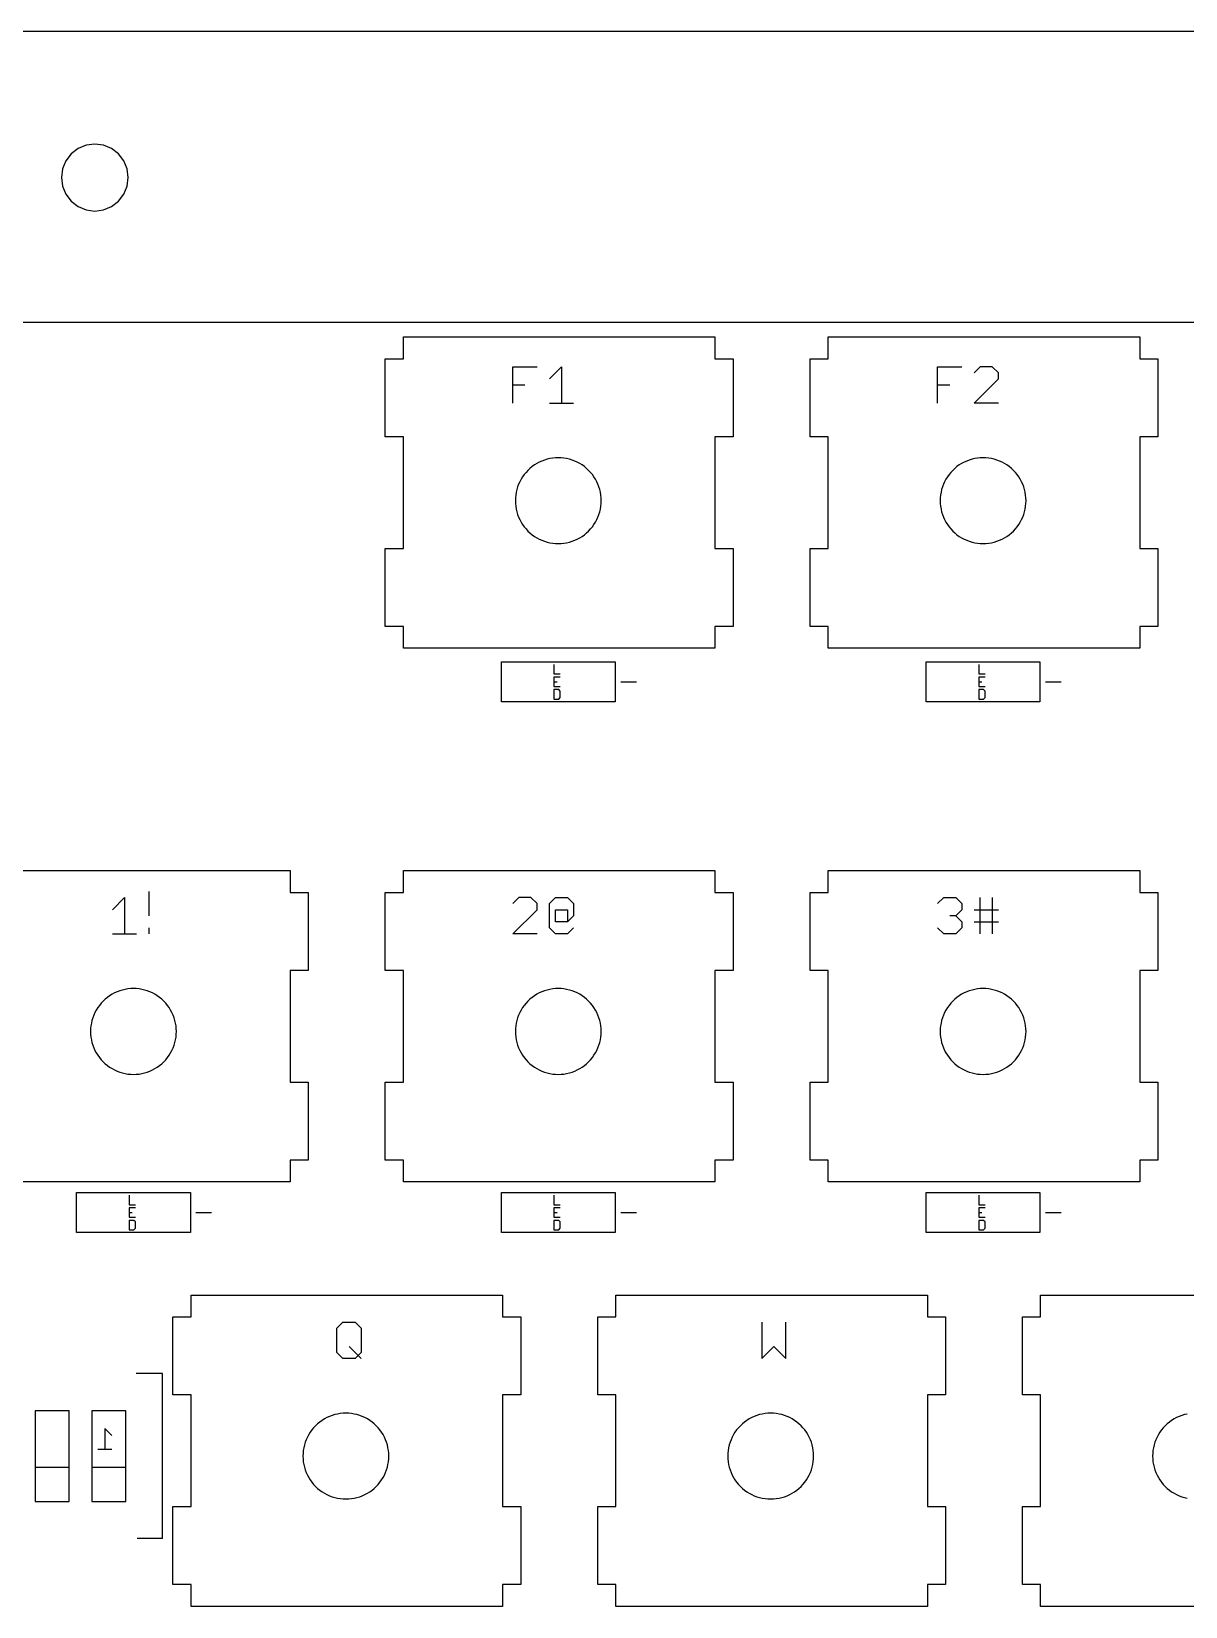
# Model space of a CAD drawing. Extents: x -174 to 183, y -92 to 46.
# Drawn here: x -145.5 to -93.8, y -24.7 to 46 of the extents above; entities that cross this region are included whole.
import ezdxf

# ---------------------------------------------------------------- set-up
doc = ezdxf.new("R2010")
doc.units = 0
doc.layers.get('0').update_dxf_attribs({"linetype": 'CONTINUOUS'})

msp = doc.modelspace()

# ---------------------------------------------------------------- linework, layer by layer
for p, q in [((175.943, 45.98), (-166.957, 45.98)), ((-143.758, 40.486), (-143.997, 40.176)), ((-143.448, 40.725), (-143.758, 40.486)), ((-143.086, 40.874), (-143.448, 40.725)), ((-142.698, 40.926), (-143.086, 40.874)), ((-142.31, 40.874), (-142.698, 40.926)), ((-141.948, 40.725), (-142.31, 40.874)), ((-141.637, 40.486), (-141.948, 40.725)), ((-141.399, 40.176), (-141.637, 40.486)), ((-144.147, 39.814), (-144.198, 39.426)), ((-143.997, 40.176), (-144.147, 39.814)), ((-141.249, 39.814), (-141.399, 40.176)), ((-141.198, 39.426), (-141.249, 39.814)), ((-144.198, 39.426), (-144.147, 39.037)), ((-144.147, 39.037), (-143.997, 38.676)), ((-141.399, 38.676), (-141.249, 39.037)), ((-141.249, 39.037), (-141.198, 39.426)), ((-143.997, 38.676), (-143.758, 38.365)), ((-143.758, 38.365), (-143.448, 38.127)), ((-141.948, 38.127), (-141.637, 38.365)), ((-141.637, 38.365), (-141.399, 38.676)), ((-143.448, 38.127), (-143.086, 37.977)), ((-143.086, 37.977), (-142.698, 37.926)), ((-142.698, 37.926), (-142.31, 37.977)), ((-142.31, 37.977), (-141.948, 38.127)), ((113.343, 32.931), (-166.013, 32.931)), ((-128.857, 32.281), (-114.887, 32.281)), ((-128.857, 31.3), (-128.857, 32.281)), ((-114.887, 32.281), (-114.887, 31.3)), ((-109.807, 32.281), (-95.837, 32.281)), ((-109.807, 31.3), (-109.807, 32.281)), ((-95.837, 32.281), (-95.837, 31.3)), ((-129.67, 31.3), (-128.857, 31.3)), ((-129.67, 27.8), (-129.67, 31.3)), ((-114.887, 31.3), (-114.074, 31.3)), ((-114.074, 31.3), (-114.074, 27.8)), ((-110.62, 31.3), (-109.807, 31.3)), ((-110.62, 27.8), (-110.62, 31.3)), ((-95.837, 31.3), (-95.024, 31.3)), ((-95.024, 31.3), (-95.024, 27.8)), ((-123.951, 30.937), (-122.867, 30.937)), ((-123.951, 30.123), (-123.951, 30.937)), ((-122.314, 30.395), (-121.772, 30.937)), ((-121.772, 30.937), (-121.772, 29.31)), ((-104.901, 30.937), (-103.817, 30.937)), ((-104.901, 30.123), (-104.901, 30.937)), ((-102.993, 30.937), (-103.264, 30.666)), ((-103.264, 29.31), (-102.179, 30.395)), ((-102.451, 30.937), (-102.993, 30.937)), ((-102.179, 30.666), (-102.451, 30.937)), ((-102.179, 30.395), (-102.179, 30.666)), ((-123.951, 29.31), (-123.951, 30.123)), ((-123.951, 30.123), (-123.409, 30.123)), ((-104.901, 29.31), (-104.901, 30.123)), ((-104.901, 30.123), (-104.359, 30.123)), ((-122.314, 29.31), (-121.772, 29.31)), ((-121.772, 29.31), (-121.229, 29.31)), ((-102.179, 29.31), (-103.264, 29.31)), ((-128.857, 27.8), (-129.67, 27.8)), ((-128.857, 22.791), (-128.857, 27.8)), ((-114.074, 27.8), (-114.887, 27.8)), ((-114.887, 27.8), (-114.887, 22.791)), ((-109.807, 27.8), (-110.62, 27.8)), ((-109.807, 22.791), (-109.807, 27.8)), ((-95.024, 27.8), (-95.837, 27.8)), ((-95.837, 27.8), (-95.837, 22.791)), ((-122.039, 26.852), (-122.164, 26.84)), ((-121.913, 26.856), (-122.039, 26.852)), ((-121.787, 26.852), (-121.913, 26.856)), ((-121.662, 26.84), (-121.787, 26.852)), ((-102.989, 26.852), (-103.114, 26.84)), ((-102.863, 26.856), (-102.989, 26.852)), ((-102.737, 26.852), (-102.863, 26.856)), ((-102.612, 26.84), (-102.737, 26.852)), ((-123.36, 26.2), (-123.44, 26.103)), ((-123.274, 26.292), (-123.36, 26.2)), ((-123.182, 26.378), (-123.274, 26.292)), ((-123.085, 26.458), (-123.182, 26.378)), ((-122.983, 26.532), (-123.085, 26.458)), ((-122.876, 26.598), (-122.983, 26.532)), ((-122.765, 26.658), (-122.876, 26.598)), ((-122.65, 26.71), (-122.765, 26.658)), ((-122.532, 26.754), (-122.65, 26.71)), ((-122.411, 26.791), (-122.532, 26.754)), ((-122.289, 26.819), (-122.411, 26.791)), ((-122.164, 26.84), (-122.289, 26.819)), ((-121.538, 26.819), (-121.662, 26.84)), ((-121.415, 26.791), (-121.538, 26.819)), ((-121.294, 26.754), (-121.415, 26.791)), ((-121.176, 26.71), (-121.294, 26.754)), ((-121.062, 26.658), (-121.176, 26.71)), ((-120.951, 26.598), (-121.062, 26.658)), ((-120.844, 26.532), (-120.951, 26.598)), ((-120.741, 26.458), (-120.844, 26.532)), ((-120.644, 26.378), (-120.741, 26.458)), ((-120.552, 26.292), (-120.644, 26.378)), ((-120.466, 26.2), (-120.552, 26.292)), ((-120.386, 26.103), (-120.466, 26.2)), ((-104.31, 26.2), (-104.39, 26.103)), ((-104.224, 26.292), (-104.31, 26.2)), ((-104.132, 26.378), (-104.224, 26.292)), ((-104.035, 26.458), (-104.132, 26.378)), ((-103.933, 26.532), (-104.035, 26.458)), ((-103.826, 26.598), (-103.933, 26.532)), ((-103.715, 26.658), (-103.826, 26.598)), ((-103.6, 26.71), (-103.715, 26.658)), ((-103.482, 26.754), (-103.6, 26.71)), ((-103.361, 26.791), (-103.482, 26.754)), ((-103.239, 26.819), (-103.361, 26.791)), ((-103.114, 26.84), (-103.239, 26.819)), ((-102.488, 26.819), (-102.612, 26.84)), ((-102.365, 26.791), (-102.488, 26.819)), ((-102.244, 26.754), (-102.365, 26.791)), ((-102.126, 26.71), (-102.244, 26.754)), ((-102.012, 26.658), (-102.126, 26.71)), ((-101.901, 26.598), (-102.012, 26.658)), ((-101.794, 26.532), (-101.901, 26.598)), ((-101.691, 26.458), (-101.794, 26.532)), ((-101.594, 26.378), (-101.691, 26.458)), ((-101.502, 26.292), (-101.594, 26.378)), ((-101.416, 26.2), (-101.502, 26.292)), ((-101.336, 26.103), (-101.416, 26.2)), ((-123.736, 25.55), (-123.773, 25.429)), ((-123.692, 25.668), (-123.736, 25.55)), ((-123.64, 25.783), (-123.692, 25.668)), ((-123.58, 25.894), (-123.64, 25.783)), ((-123.514, 26.001), (-123.58, 25.894)), ((-123.44, 26.103), (-123.514, 26.001)), ((-120.313, 26.001), (-120.386, 26.103)), ((-120.246, 25.894), (-120.313, 26.001)), ((-120.187, 25.783), (-120.246, 25.894)), ((-120.135, 25.668), (-120.187, 25.783)), ((-120.09, 25.55), (-120.135, 25.668)), ((-120.054, 25.429), (-120.09, 25.55)), ((-104.686, 25.55), (-104.723, 25.429)), ((-104.642, 25.668), (-104.686, 25.55)), ((-104.59, 25.783), (-104.642, 25.668)), ((-104.53, 25.894), (-104.59, 25.783)), ((-104.464, 26.001), (-104.53, 25.894)), ((-104.39, 26.103), (-104.464, 26.001)), ((-101.263, 26.001), (-101.336, 26.103)), ((-101.196, 25.894), (-101.263, 26.001)), ((-101.137, 25.783), (-101.196, 25.894)), ((-101.085, 25.668), (-101.137, 25.783)), ((-101.04, 25.55), (-101.085, 25.668)), ((-101.004, 25.429), (-101.04, 25.55)), ((-123.834, 25.057), (-123.838, 24.931)), ((-123.838, 24.931), (-123.834, 24.805)), ((-123.822, 25.182), (-123.834, 25.057)), ((-123.834, 24.805), (-123.822, 24.68)), ((-123.801, 25.307), (-123.822, 25.182)), ((-123.773, 25.429), (-123.801, 25.307)), ((-120.025, 25.307), (-120.054, 25.429)), ((-120.005, 25.182), (-120.025, 25.307)), ((-119.992, 25.057), (-120.005, 25.182)), ((-120.005, 24.68), (-119.992, 24.805)), ((-119.988, 24.931), (-119.992, 25.057)), ((-119.992, 24.805), (-119.988, 24.931)), ((-104.784, 25.057), (-104.788, 24.931)), ((-104.788, 24.931), (-104.784, 24.805)), ((-104.772, 25.182), (-104.784, 25.057)), ((-104.784, 24.805), (-104.772, 24.68)), ((-104.751, 25.307), (-104.772, 25.182)), ((-104.723, 25.429), (-104.751, 25.307)), ((-100.975, 25.307), (-101.004, 25.429)), ((-100.955, 25.182), (-100.975, 25.307)), ((-100.942, 25.057), (-100.955, 25.182)), ((-100.955, 24.68), (-100.942, 24.805)), ((-100.938, 24.931), (-100.942, 25.057)), ((-100.942, 24.805), (-100.938, 24.931)), ((-123.822, 24.68), (-123.801, 24.556)), ((-123.801, 24.556), (-123.773, 24.433)), ((-123.773, 24.433), (-123.736, 24.312)), ((-123.736, 24.312), (-123.692, 24.194)), ((-123.692, 24.194), (-123.64, 24.08)), ((-123.64, 24.08), (-123.58, 23.969)), ((-120.246, 23.969), (-120.187, 24.08)), ((-120.187, 24.08), (-120.135, 24.194)), ((-120.135, 24.194), (-120.09, 24.312)), ((-120.09, 24.312), (-120.054, 24.433)), ((-120.054, 24.433), (-120.025, 24.556)), ((-120.025, 24.556), (-120.005, 24.68)), ((-104.772, 24.68), (-104.751, 24.556)), ((-104.751, 24.556), (-104.723, 24.433)), ((-104.723, 24.433), (-104.686, 24.312)), ((-104.686, 24.312), (-104.642, 24.194)), ((-104.642, 24.194), (-104.59, 24.08)), ((-104.59, 24.08), (-104.53, 23.969)), ((-101.196, 23.969), (-101.137, 24.08)), ((-101.137, 24.08), (-101.085, 24.194)), ((-101.085, 24.194), (-101.04, 24.312)), ((-101.04, 24.312), (-101.004, 24.433)), ((-101.004, 24.433), (-100.975, 24.556)), ((-100.975, 24.556), (-100.955, 24.68)), ((-123.58, 23.969), (-123.514, 23.862)), ((-123.514, 23.862), (-123.44, 23.759)), ((-123.44, 23.759), (-123.36, 23.662)), ((-123.36, 23.662), (-123.274, 23.57)), ((-123.274, 23.57), (-123.182, 23.484)), ((-123.182, 23.484), (-123.085, 23.404)), ((-123.085, 23.404), (-122.983, 23.331)), ((-122.983, 23.331), (-122.876, 23.264)), ((-120.951, 23.264), (-120.844, 23.331)), ((-120.844, 23.331), (-120.741, 23.404)), ((-120.741, 23.404), (-120.644, 23.484)), ((-120.644, 23.484), (-120.552, 23.57)), ((-120.552, 23.57), (-120.466, 23.662)), ((-120.466, 23.662), (-120.386, 23.759)), ((-120.386, 23.759), (-120.313, 23.862)), ((-120.313, 23.862), (-120.246, 23.969)), ((-104.53, 23.969), (-104.464, 23.862)), ((-104.464, 23.862), (-104.39, 23.759)), ((-104.39, 23.759), (-104.31, 23.662)), ((-104.31, 23.662), (-104.224, 23.57)), ((-104.224, 23.57), (-104.132, 23.484)), ((-104.132, 23.484), (-104.035, 23.404)), ((-104.035, 23.404), (-103.933, 23.331)), ((-103.933, 23.331), (-103.826, 23.264)), ((-101.901, 23.264), (-101.794, 23.331)), ((-101.794, 23.331), (-101.691, 23.404)), ((-101.691, 23.404), (-101.594, 23.484)), ((-101.594, 23.484), (-101.502, 23.57)), ((-101.502, 23.57), (-101.416, 23.662)), ((-101.416, 23.662), (-101.336, 23.759)), ((-101.336, 23.759), (-101.263, 23.862)), ((-101.263, 23.862), (-101.196, 23.969)), ((-129.67, 19.291), (-129.67, 22.791)), ((-129.67, 22.791), (-128.857, 22.791)), ((-122.876, 23.264), (-122.765, 23.205)), ((-122.765, 23.205), (-122.65, 23.153)), ((-122.65, 23.153), (-122.532, 23.108)), ((-122.532, 23.108), (-122.411, 23.072)), ((-122.411, 23.072), (-122.289, 23.043)), ((-122.289, 23.043), (-122.164, 23.023)), ((-122.164, 23.023), (-122.039, 23.01)), ((-122.039, 23.01), (-121.913, 23.006)), ((-121.913, 23.006), (-121.787, 23.01)), ((-121.787, 23.01), (-121.662, 23.023)), ((-121.662, 23.023), (-121.538, 23.043)), ((-121.538, 23.043), (-121.415, 23.072)), ((-121.415, 23.072), (-121.294, 23.108)), ((-121.294, 23.108), (-121.176, 23.153)), ((-121.176, 23.153), (-121.062, 23.205)), ((-121.062, 23.205), (-120.951, 23.264)), ((-114.887, 22.791), (-114.074, 22.791)), ((-114.074, 22.791), (-114.074, 19.291)), ((-110.62, 22.791), (-109.807, 22.791)), ((-110.62, 19.291), (-110.62, 22.791)), ((-103.826, 23.264), (-103.715, 23.205)), ((-103.715, 23.205), (-103.6, 23.153)), ((-103.6, 23.153), (-103.482, 23.108)), ((-103.482, 23.108), (-103.361, 23.072)), ((-103.361, 23.072), (-103.239, 23.043)), ((-103.239, 23.043), (-103.114, 23.023)), ((-103.114, 23.023), (-102.989, 23.01)), ((-102.989, 23.01), (-102.863, 23.006)), ((-102.863, 23.006), (-102.737, 23.01)), ((-102.737, 23.01), (-102.612, 23.023)), ((-102.612, 23.023), (-102.488, 23.043)), ((-102.488, 23.043), (-102.365, 23.072)), ((-102.365, 23.072), (-102.244, 23.108)), ((-102.244, 23.108), (-102.126, 23.153)), ((-102.126, 23.153), (-102.012, 23.205)), ((-102.012, 23.205), (-101.901, 23.264)), ((-95.837, 22.791), (-95.024, 22.791)), ((-95.024, 22.791), (-95.024, 19.291)), ((-128.857, 19.291), (-129.67, 19.291)), ((-128.857, 18.311), (-128.857, 19.291)), ((-114.074, 19.291), (-114.887, 19.291)), ((-114.887, 19.291), (-114.887, 18.311)), ((-109.807, 19.291), (-110.62, 19.291)), ((-109.807, 18.311), (-109.807, 19.291)), ((-95.024, 19.291), (-95.837, 19.291)), ((-95.837, 19.291), (-95.837, 18.311)), ((-114.887, 18.311), (-128.857, 18.311)), ((-124.463, 15.906), (-124.463, 17.706)), ((-124.463, 17.706), (-119.363, 17.706)), ((-119.363, 17.706), (-119.363, 15.906)), ((-95.837, 18.311), (-109.807, 18.311)), ((-105.413, 15.906), (-105.413, 17.706)), ((-105.413, 17.706), (-100.313, 17.706)), ((-100.313, 17.706), (-100.313, 15.906)), ((-122.108, 17.581), (-122.108, 17.156)), ((-122.108, 17.156), (-121.824, 17.156)), ((-121.824, 17.019), (-122.108, 17.019)), ((-122.108, 17.019), (-122.108, 16.806)), ((-103.058, 17.581), (-103.058, 17.156)), ((-103.058, 17.156), (-102.774, 17.156)), ((-102.774, 17.019), (-103.058, 17.019)), ((-103.058, 17.019), (-103.058, 16.806)), ((-122.108, 16.806), (-121.966, 16.806)), ((-122.108, 16.806), (-122.108, 16.594)), ((-122.108, 16.594), (-121.824, 16.594)), ((-122.108, 16.456), (-122.108, 16.031)), ((-121.895, 16.456), (-122.108, 16.456)), ((-121.824, 16.385), (-121.895, 16.456)), ((-121.824, 16.102), (-121.824, 16.385)), ((-119.113, 16.806), (-118.413, 16.806)), ((-103.058, 16.806), (-102.916, 16.806)), ((-103.058, 16.806), (-103.058, 16.594)), ((-103.058, 16.594), (-102.774, 16.594)), ((-103.058, 16.456), (-103.058, 16.031)), ((-102.845, 16.456), (-103.058, 16.456)), ((-102.774, 16.385), (-102.845, 16.456)), ((-102.774, 16.102), (-102.774, 16.385)), ((-100.063, 16.806), (-99.363, 16.806)), ((-119.363, 15.906), (-124.463, 15.906)), ((-122.108, 16.031), (-121.895, 16.031)), ((-121.895, 16.031), (-121.824, 16.102)), ((-100.313, 15.906), (-105.413, 15.906)), ((-103.058, 16.031), (-102.845, 16.031)), ((-102.845, 16.031), (-102.774, 16.102)), ((-147.907, 8.341), (-133.937, 8.341)), ((-133.937, 8.341), (-133.937, 7.36)), ((-128.857, 7.36), (-128.857, 8.341)), ((-128.857, 8.341), (-114.887, 8.341)), ((-114.887, 8.341), (-114.887, 7.36)), ((-109.807, 8.341), (-95.837, 8.341)), ((-109.807, 7.36), (-109.807, 8.341)), ((-95.837, 8.341), (-95.837, 7.36)), ((-141.91, 6.582), (-141.368, 7.124)), ((-141.368, 7.124), (-141.368, 5.497)), ((-140.273, 7.396), (-140.273, 6.311)), ((-133.937, 7.36), (-133.124, 7.36)), ((-133.124, 7.36), (-133.124, 3.86)), ((-129.67, 7.36), (-128.857, 7.36)), ((-129.67, 3.86), (-129.67, 7.36)), ((-123.68, 7.124), (-123.951, 6.853)), ((-123.138, 7.124), (-123.68, 7.124)), ((-122.867, 6.853), (-123.138, 7.124)), ((-122.314, 6.853), (-122.043, 7.124)), ((-122.043, 7.124), (-121.501, 7.124)), ((-121.501, 7.124), (-121.229, 6.853)), ((-114.887, 7.36), (-114.074, 7.36)), ((-114.074, 7.36), (-114.074, 3.86)), ((-110.62, 7.36), (-109.807, 7.36)), ((-110.62, 3.86), (-110.62, 7.36)), ((-104.901, 6.853), (-104.63, 7.124)), ((-104.63, 7.124), (-104.088, 7.124)), ((-104.088, 7.124), (-103.817, 6.853)), ((-102.993, 5.497), (-102.993, 7.124)), ((-102.451, 7.124), (-102.451, 6.582)), ((-95.837, 7.36), (-95.024, 7.36)), ((-95.024, 7.36), (-95.024, 3.86)), ((-123.951, 5.497), (-122.867, 6.582)), ((-122.867, 6.582), (-122.867, 6.853)), ((-122.314, 5.769), (-122.314, 6.853)), ((-122.043, 6.04), (-122.043, 6.582)), ((-122.043, 6.582), (-121.501, 6.582)), ((-121.501, 6.582), (-121.501, 6.04)), ((-121.229, 6.853), (-121.229, 6.311)), ((-103.817, 6.582), (-104.088, 6.311)), ((-103.817, 6.853), (-103.817, 6.582)), ((-103.264, 6.582), (-102.451, 6.582)), ((-102.451, 6.582), (-102.179, 6.582)), ((-102.451, 6.582), (-102.451, 5.497)), ((-140.273, 5.769), (-140.273, 5.497)), ((-122.043, 5.497), (-122.314, 5.769)), ((-121.501, 6.04), (-122.043, 6.04)), ((-121.229, 6.311), (-121.501, 6.04)), ((-121.229, 5.769), (-121.501, 5.497)), ((-104.63, 5.497), (-104.901, 5.769)), ((-104.088, 6.311), (-104.359, 6.311)), ((-104.088, 6.311), (-103.817, 6.04)), ((-103.817, 5.769), (-104.088, 5.497)), ((-103.817, 6.04), (-103.817, 5.769)), ((-103.264, 6.04), (-102.179, 6.04)), ((-141.91, 5.497), (-141.368, 5.497)), ((-141.368, 5.497), (-140.825, 5.497)), ((-122.867, 5.497), (-123.951, 5.497)), ((-121.501, 5.497), (-122.043, 5.497)), ((-104.088, 5.497), (-104.63, 5.497)), ((-133.124, 3.86), (-133.937, 3.86)), ((-133.937, 3.86), (-133.937, -1.149)), ((-128.857, 3.86), (-129.67, 3.86)), ((-128.857, -1.149), (-128.857, 3.86)), ((-114.887, 3.86), (-114.887, -1.149)), ((-114.074, 3.86), (-114.887, 3.86)), ((-109.807, 3.86), (-110.62, 3.86)), ((-109.807, -1.149), (-109.807, 3.86)), ((-95.024, 3.86), (-95.837, 3.86)), ((-95.837, 3.86), (-95.837, -1.149)), ((-141.815, 2.845), (-141.926, 2.786)), ((-141.7, 2.897), (-141.815, 2.845)), ((-141.582, 2.941), (-141.7, 2.897)), ((-141.461, 2.978), (-141.582, 2.941)), ((-141.339, 3.007), (-141.461, 2.978)), ((-141.214, 3.027), (-141.339, 3.007)), ((-141.089, 3.039), (-141.214, 3.027)), ((-140.963, 3.044), (-141.089, 3.039)), ((-140.837, 3.039), (-140.963, 3.044)), ((-140.712, 3.027), (-140.837, 3.039)), ((-140.588, 3.007), (-140.712, 3.027)), ((-140.465, 2.978), (-140.588, 3.007)), ((-140.344, 2.941), (-140.465, 2.978)), ((-140.226, 2.897), (-140.344, 2.941)), ((-140.112, 2.845), (-140.226, 2.897)), ((-140.001, 2.786), (-140.112, 2.845)), ((-122.765, 2.845), (-122.876, 2.786)), ((-122.65, 2.897), (-122.765, 2.845)), ((-122.532, 2.941), (-122.65, 2.897)), ((-122.411, 2.978), (-122.532, 2.941)), ((-122.289, 3.007), (-122.411, 2.978)), ((-122.164, 3.027), (-122.289, 3.007)), ((-122.039, 3.039), (-122.164, 3.027)), ((-121.913, 3.044), (-122.039, 3.039)), ((-121.787, 3.039), (-121.913, 3.044)), ((-121.662, 3.027), (-121.787, 3.039)), ((-121.538, 3.007), (-121.662, 3.027)), ((-121.415, 2.978), (-121.538, 3.007)), ((-121.294, 2.941), (-121.415, 2.978)), ((-121.176, 2.897), (-121.294, 2.941)), ((-121.062, 2.845), (-121.176, 2.897)), ((-120.951, 2.786), (-121.062, 2.845)), ((-103.715, 2.845), (-103.826, 2.786)), ((-103.6, 2.897), (-103.715, 2.845)), ((-103.482, 2.941), (-103.6, 2.897)), ((-103.361, 2.978), (-103.482, 2.941)), ((-103.239, 3.007), (-103.361, 2.978)), ((-103.114, 3.027), (-103.239, 3.007)), ((-102.989, 3.039), (-103.114, 3.027)), ((-102.863, 3.044), (-102.989, 3.039)), ((-102.737, 3.039), (-102.863, 3.044)), ((-102.612, 3.027), (-102.737, 3.039)), ((-102.488, 3.007), (-102.612, 3.027)), ((-102.365, 2.978), (-102.488, 3.007)), ((-102.244, 2.941), (-102.365, 2.978)), ((-102.126, 2.897), (-102.244, 2.941)), ((-102.012, 2.845), (-102.126, 2.897)), ((-101.901, 2.786), (-102.012, 2.845)), ((-142.564, 2.188), (-142.63, 2.081)), ((-142.49, 2.29), (-142.564, 2.188)), ((-142.41, 2.388), (-142.49, 2.29)), ((-142.324, 2.48), (-142.41, 2.388)), ((-142.232, 2.566), (-142.324, 2.48)), ((-142.135, 2.646), (-142.232, 2.566)), ((-142.033, 2.719), (-142.135, 2.646)), ((-141.926, 2.786), (-142.033, 2.719)), ((-139.894, 2.719), (-140.001, 2.786)), ((-139.791, 2.646), (-139.894, 2.719)), ((-139.694, 2.566), (-139.791, 2.646)), ((-139.602, 2.48), (-139.694, 2.566)), ((-139.516, 2.388), (-139.602, 2.48)), ((-139.436, 2.29), (-139.516, 2.388)), ((-139.363, 2.188), (-139.436, 2.29)), ((-139.296, 2.081), (-139.363, 2.188)), ((-123.514, 2.188), (-123.58, 2.081)), ((-123.44, 2.29), (-123.514, 2.188)), ((-123.36, 2.388), (-123.44, 2.29)), ((-123.274, 2.48), (-123.36, 2.388)), ((-123.182, 2.566), (-123.274, 2.48)), ((-123.085, 2.646), (-123.182, 2.566)), ((-122.983, 2.719), (-123.085, 2.646)), ((-122.876, 2.786), (-122.983, 2.719)), ((-120.844, 2.719), (-120.951, 2.786)), ((-120.741, 2.646), (-120.844, 2.719)), ((-120.644, 2.566), (-120.741, 2.646)), ((-120.552, 2.48), (-120.644, 2.566)), ((-120.466, 2.388), (-120.552, 2.48)), ((-120.386, 2.29), (-120.466, 2.388)), ((-120.313, 2.188), (-120.386, 2.29)), ((-120.246, 2.081), (-120.313, 2.188)), ((-104.464, 2.188), (-104.53, 2.081)), ((-104.39, 2.29), (-104.464, 2.188)), ((-104.31, 2.388), (-104.39, 2.29)), ((-104.224, 2.48), (-104.31, 2.388)), ((-104.132, 2.566), (-104.224, 2.48)), ((-104.035, 2.646), (-104.132, 2.566)), ((-103.933, 2.719), (-104.035, 2.646)), ((-103.826, 2.786), (-103.933, 2.719)), ((-101.794, 2.719), (-101.901, 2.786)), ((-101.691, 2.646), (-101.794, 2.719)), ((-101.594, 2.566), (-101.691, 2.646)), ((-101.502, 2.48), (-101.594, 2.566)), ((-101.416, 2.388), (-101.502, 2.48)), ((-101.336, 2.29), (-101.416, 2.388)), ((-101.263, 2.188), (-101.336, 2.29)), ((-101.196, 2.081), (-101.263, 2.188)), ((-142.851, 1.494), (-142.872, 1.37)), ((-142.823, 1.617), (-142.851, 1.494)), ((-142.786, 1.737), (-142.823, 1.617)), ((-142.742, 1.855), (-142.786, 1.737)), ((-142.69, 1.97), (-142.742, 1.855)), ((-142.63, 2.081), (-142.69, 1.97)), ((-139.237, 1.97), (-139.296, 2.081)), ((-139.185, 1.855), (-139.237, 1.97)), ((-139.14, 1.737), (-139.185, 1.855)), ((-139.104, 1.617), (-139.14, 1.737)), ((-139.075, 1.494), (-139.104, 1.617)), ((-139.055, 1.37), (-139.075, 1.494)), ((-123.801, 1.494), (-123.822, 1.37)), ((-123.773, 1.617), (-123.801, 1.494)), ((-123.736, 1.737), (-123.773, 1.617)), ((-123.692, 1.855), (-123.736, 1.737)), ((-123.64, 1.97), (-123.692, 1.855)), ((-123.58, 2.081), (-123.64, 1.97)), ((-120.187, 1.97), (-120.246, 2.081)), ((-120.135, 1.855), (-120.187, 1.97)), ((-120.09, 1.737), (-120.135, 1.855)), ((-120.054, 1.617), (-120.09, 1.737)), ((-120.025, 1.494), (-120.054, 1.617)), ((-120.005, 1.37), (-120.025, 1.494)), ((-104.751, 1.494), (-104.772, 1.37)), ((-104.723, 1.617), (-104.751, 1.494)), ((-104.686, 1.737), (-104.723, 1.617)), ((-104.642, 1.855), (-104.686, 1.737)), ((-104.59, 1.97), (-104.642, 1.855)), ((-104.53, 2.081), (-104.59, 1.97)), ((-101.137, 1.97), (-101.196, 2.081)), ((-101.085, 1.855), (-101.137, 1.97)), ((-101.04, 1.737), (-101.085, 1.855)), ((-101.004, 1.617), (-101.04, 1.737)), ((-100.975, 1.494), (-101.004, 1.617)), ((-100.955, 1.37), (-100.975, 1.494)), ((-142.884, 1.245), (-142.888, 1.119)), ((-142.888, 1.119), (-142.884, 0.993)), ((-142.872, 1.37), (-142.884, 1.245)), ((-142.884, 0.993), (-142.872, 0.867)), ((-142.872, 0.867), (-142.851, 0.743)), ((-142.851, 0.743), (-142.823, 0.62)), ((-139.104, 0.62), (-139.075, 0.743)), ((-139.075, 0.743), (-139.055, 0.867)), ((-139.042, 1.245), (-139.055, 1.37)), ((-139.055, 0.867), (-139.042, 0.993)), ((-139.038, 1.119), (-139.042, 1.245)), ((-139.042, 0.993), (-139.038, 1.119)), ((-123.834, 1.245), (-123.838, 1.119)), ((-123.838, 1.119), (-123.834, 0.993)), ((-123.822, 1.37), (-123.834, 1.245)), ((-123.834, 0.993), (-123.822, 0.867)), ((-123.822, 0.867), (-123.801, 0.743)), ((-123.801, 0.743), (-123.773, 0.62)), ((-120.054, 0.62), (-120.025, 0.743)), ((-120.025, 0.743), (-120.005, 0.867)), ((-119.992, 1.245), (-120.005, 1.37)), ((-120.005, 0.867), (-119.992, 0.993)), ((-119.988, 1.119), (-119.992, 1.245)), ((-119.992, 0.993), (-119.988, 1.119)), ((-104.784, 1.245), (-104.788, 1.119)), ((-104.788, 1.119), (-104.784, 0.993)), ((-104.772, 1.37), (-104.784, 1.245)), ((-104.784, 0.993), (-104.772, 0.867)), ((-104.772, 0.867), (-104.751, 0.743)), ((-104.751, 0.743), (-104.723, 0.62)), ((-101.004, 0.62), (-100.975, 0.743)), ((-100.975, 0.743), (-100.955, 0.867)), ((-100.942, 1.245), (-100.955, 1.37)), ((-100.955, 0.867), (-100.942, 0.993)), ((-100.938, 1.119), (-100.942, 1.245)), ((-100.942, 0.993), (-100.938, 1.119)), ((-142.823, 0.62), (-142.786, 0.5)), ((-142.786, 0.5), (-142.742, 0.382)), ((-142.742, 0.382), (-142.69, 0.267)), ((-142.69, 0.267), (-142.63, 0.156)), ((-142.63, 0.156), (-142.564, 0.049)), ((-142.564, 0.049), (-142.49, -0.053)), ((-139.436, -0.053), (-139.363, 0.049)), ((-139.363, 0.049), (-139.296, 0.156)), ((-139.296, 0.156), (-139.237, 0.267)), ((-139.237, 0.267), (-139.185, 0.382)), ((-139.185, 0.382), (-139.14, 0.5)), ((-139.14, 0.5), (-139.104, 0.62)), ((-123.773, 0.62), (-123.736, 0.5)), ((-123.736, 0.5), (-123.692, 0.382)), ((-123.692, 0.382), (-123.64, 0.267)), ((-123.64, 0.267), (-123.58, 0.156)), ((-123.58, 0.156), (-123.514, 0.049)), ((-123.514, 0.049), (-123.44, -0.053)), ((-120.386, -0.053), (-120.313, 0.049)), ((-120.313, 0.049), (-120.246, 0.156)), ((-120.246, 0.156), (-120.187, 0.267)), ((-120.187, 0.267), (-120.135, 0.382)), ((-120.135, 0.382), (-120.09, 0.5)), ((-120.09, 0.5), (-120.054, 0.62)), ((-104.723, 0.62), (-104.686, 0.5)), ((-104.686, 0.5), (-104.642, 0.382)), ((-104.642, 0.382), (-104.59, 0.267)), ((-104.59, 0.267), (-104.53, 0.156)), ((-104.53, 0.156), (-104.464, 0.049)), ((-104.464, 0.049), (-104.39, -0.053)), ((-101.336, -0.053), (-101.263, 0.049)), ((-101.263, 0.049), (-101.196, 0.156)), ((-101.196, 0.156), (-101.137, 0.267)), ((-101.137, 0.267), (-101.085, 0.382)), ((-101.085, 0.382), (-101.04, 0.5)), ((-101.04, 0.5), (-101.004, 0.62)), ((-142.49, -0.053), (-142.41, -0.151)), ((-142.41, -0.151), (-142.324, -0.243)), ((-142.324, -0.243), (-142.232, -0.329)), ((-142.232, -0.329), (-142.135, -0.409)), ((-142.135, -0.409), (-142.033, -0.482)), ((-142.033, -0.482), (-141.926, -0.548)), ((-141.926, -0.548), (-141.815, -0.608)), ((-141.815, -0.608), (-141.7, -0.66)), ((-141.7, -0.66), (-141.582, -0.704)), ((-141.582, -0.704), (-141.461, -0.741)), ((-140.465, -0.741), (-140.344, -0.704)), ((-140.344, -0.704), (-140.226, -0.66)), ((-140.226, -0.66), (-140.112, -0.608)), ((-140.112, -0.608), (-140.001, -0.548)), ((-140.001, -0.548), (-139.894, -0.482)), ((-139.894, -0.482), (-139.791, -0.409)), ((-139.791, -0.409), (-139.694, -0.329)), ((-139.694, -0.329), (-139.602, -0.243)), ((-139.602, -0.243), (-139.516, -0.151)), ((-139.516, -0.151), (-139.436, -0.053)), ((-123.44, -0.053), (-123.36, -0.151)), ((-123.36, -0.151), (-123.274, -0.243)), ((-123.274, -0.243), (-123.182, -0.329)), ((-123.182, -0.329), (-123.085, -0.409)), ((-123.085, -0.409), (-122.983, -0.482)), ((-122.983, -0.482), (-122.876, -0.548)), ((-122.876, -0.548), (-122.765, -0.608)), ((-122.765, -0.608), (-122.65, -0.66)), ((-122.65, -0.66), (-122.532, -0.704)), ((-122.532, -0.704), (-122.411, -0.741)), ((-121.415, -0.741), (-121.294, -0.704)), ((-121.294, -0.704), (-121.176, -0.66)), ((-121.176, -0.66), (-121.062, -0.608)), ((-121.062, -0.608), (-120.951, -0.548)), ((-120.951, -0.548), (-120.844, -0.482)), ((-120.844, -0.482), (-120.741, -0.409)), ((-120.741, -0.409), (-120.644, -0.329)), ((-120.644, -0.329), (-120.552, -0.243)), ((-120.552, -0.243), (-120.466, -0.151)), ((-120.466, -0.151), (-120.386, -0.053)), ((-104.39, -0.053), (-104.31, -0.151)), ((-104.31, -0.151), (-104.224, -0.243)), ((-104.224, -0.243), (-104.132, -0.329)), ((-104.132, -0.329), (-104.035, -0.409)), ((-104.035, -0.409), (-103.933, -0.482)), ((-103.933, -0.482), (-103.826, -0.548)), ((-103.826, -0.548), (-103.715, -0.608)), ((-103.715, -0.608), (-103.6, -0.66)), ((-103.6, -0.66), (-103.482, -0.704)), ((-103.482, -0.704), (-103.361, -0.741)), ((-102.365, -0.741), (-102.244, -0.704)), ((-102.244, -0.704), (-102.126, -0.66)), ((-102.126, -0.66), (-102.012, -0.608)), ((-102.012, -0.608), (-101.901, -0.548)), ((-101.901, -0.548), (-101.794, -0.482)), ((-101.794, -0.482), (-101.691, -0.409)), ((-101.691, -0.409), (-101.594, -0.329)), ((-101.594, -0.329), (-101.502, -0.243)), ((-101.502, -0.243), (-101.416, -0.151)), ((-101.416, -0.151), (-101.336, -0.053)), ((-141.461, -0.741), (-141.339, -0.769)), ((-141.339, -0.769), (-141.214, -0.79)), ((-141.214, -0.79), (-141.089, -0.802)), ((-141.089, -0.802), (-140.963, -0.806)), ((-140.963, -0.806), (-140.837, -0.802)), ((-140.837, -0.802), (-140.712, -0.79)), ((-140.712, -0.79), (-140.588, -0.769)), ((-140.588, -0.769), (-140.465, -0.741)), ((-133.937, -1.149), (-133.124, -1.149)), ((-133.124, -1.149), (-133.124, -4.649)), ((-129.67, -4.649), (-129.67, -1.149)), ((-129.67, -1.149), (-128.857, -1.149)), ((-122.411, -0.741), (-122.289, -0.769)), ((-122.289, -0.769), (-122.164, -0.79)), ((-122.164, -0.79), (-122.039, -0.802)), ((-122.039, -0.802), (-121.913, -0.806)), ((-121.913, -0.806), (-121.787, -0.802)), ((-121.787, -0.802), (-121.662, -0.79)), ((-121.662, -0.79), (-121.538, -0.769)), ((-121.538, -0.769), (-121.415, -0.741)), ((-114.887, -1.149), (-114.074, -1.149)), ((-114.074, -1.149), (-114.074, -4.649)), ((-110.62, -1.149), (-109.807, -1.149)), ((-110.62, -4.649), (-110.62, -1.149)), ((-103.361, -0.741), (-103.239, -0.769)), ((-103.239, -0.769), (-103.114, -0.79)), ((-103.114, -0.79), (-102.989, -0.802)), ((-102.989, -0.802), (-102.863, -0.806)), ((-102.863, -0.806), (-102.737, -0.802)), ((-102.737, -0.802), (-102.612, -0.79)), ((-102.612, -0.79), (-102.488, -0.769)), ((-102.488, -0.769), (-102.365, -0.741)), ((-95.837, -1.149), (-95.024, -1.149)), ((-95.024, -1.149), (-95.024, -4.649)), ((-133.124, -4.649), (-133.937, -4.649)), ((-133.937, -4.649), (-133.937, -5.629)), ((-128.857, -4.649), (-129.67, -4.649)), ((-128.857, -5.629), (-128.857, -4.649)), ((-114.887, -4.649), (-114.887, -5.629)), ((-114.074, -4.649), (-114.887, -4.649)), ((-109.807, -4.649), (-110.62, -4.649)), ((-109.807, -5.629), (-109.807, -4.649)), ((-95.837, -4.649), (-95.837, -5.629)), ((-95.024, -4.649), (-95.837, -4.649)), ((-133.937, -5.629), (-147.907, -5.629)), ((-114.887, -5.629), (-128.857, -5.629)), ((-95.837, -5.629), (-109.807, -5.629)), ((-143.513, -7.906), (-143.513, -6.106)), ((-143.513, -6.106), (-138.413, -6.106)), ((-141.158, -6.231), (-141.158, -6.656)), ((-138.413, -6.106), (-138.413, -7.906)), ((-124.463, -7.906), (-124.463, -6.106)), ((-124.463, -6.106), (-119.363, -6.106)), ((-122.108, -6.231), (-122.108, -6.656)), ((-119.363, -6.106), (-119.363, -7.906)), ((-105.413, -7.906), (-105.413, -6.106)), ((-105.413, -6.106), (-100.313, -6.106)), ((-103.058, -6.231), (-103.058, -6.656)), ((-100.313, -6.106), (-100.313, -7.906)), ((-141.158, -6.656), (-140.874, -6.656)), ((-140.874, -6.794), (-141.158, -6.794)), ((-141.158, -6.794), (-141.158, -7.006)), ((-141.158, -7.006), (-141.016, -7.006)), ((-141.158, -7.006), (-141.158, -7.219)), ((-138.163, -7.006), (-137.463, -7.006)), ((-122.108, -6.656), (-121.824, -6.656)), ((-121.824, -6.794), (-122.108, -6.794)), ((-122.108, -6.794), (-122.108, -7.006)), ((-122.108, -7.006), (-121.966, -7.006)), ((-122.108, -7.006), (-122.108, -7.219)), ((-119.113, -7.006), (-118.413, -7.006)), ((-103.058, -6.656), (-102.774, -6.656)), ((-102.774, -6.794), (-103.058, -6.794)), ((-103.058, -6.794), (-103.058, -7.006)), ((-103.058, -7.006), (-102.916, -7.006)), ((-103.058, -7.006), (-103.058, -7.219)), ((-100.063, -7.006), (-99.363, -7.006)), ((-141.158, -7.219), (-140.874, -7.219)), ((-141.158, -7.356), (-141.158, -7.781)), ((-140.945, -7.356), (-141.158, -7.356)), ((-140.874, -7.427), (-140.945, -7.356)), ((-140.945, -7.781), (-140.874, -7.71)), ((-140.874, -7.71), (-140.874, -7.427)), ((-122.108, -7.219), (-121.824, -7.219)), ((-122.108, -7.356), (-122.108, -7.781)), ((-121.895, -7.356), (-122.108, -7.356)), ((-121.824, -7.427), (-121.895, -7.356)), ((-121.895, -7.781), (-121.824, -7.71)), ((-121.824, -7.71), (-121.824, -7.427)), ((-103.058, -7.219), (-102.774, -7.219)), ((-103.058, -7.356), (-103.058, -7.781)), ((-102.845, -7.356), (-103.058, -7.356)), ((-102.774, -7.427), (-102.845, -7.356)), ((-102.845, -7.781), (-102.774, -7.71)), ((-102.774, -7.71), (-102.774, -7.427)), ((-138.413, -7.906), (-143.513, -7.906)), ((-141.158, -7.781), (-140.945, -7.781)), ((-119.363, -7.906), (-124.463, -7.906)), ((-122.108, -7.781), (-121.895, -7.781)), ((-100.313, -7.906), (-105.413, -7.906)), ((-103.058, -7.781), (-102.845, -7.781)), ((-138.382, -11.69), (-138.382, -10.709)), ((-138.382, -10.709), (-124.412, -10.709)), ((-124.412, -10.709), (-124.412, -11.69)), ((-119.332, -10.709), (-105.362, -10.709)), ((-119.332, -11.69), (-119.332, -10.709)), ((-105.362, -10.709), (-105.362, -11.69)), ((-100.282, -10.709), (-86.312, -10.709)), ((-100.282, -11.69), (-100.282, -10.709)), ((-139.195, -15.19), (-139.195, -11.69)), ((-139.195, -11.69), (-138.382, -11.69)), ((-131.839, -12.197), (-131.568, -11.926)), ((-131.568, -11.926), (-131.026, -11.926)), ((-131.026, -11.926), (-130.754, -12.197)), ((-124.412, -11.69), (-123.599, -11.69)), ((-123.599, -11.69), (-123.599, -15.19)), ((-120.145, -15.19), (-120.145, -11.69)), ((-120.145, -11.69), (-119.332, -11.69)), ((-112.789, -11.926), (-112.789, -13.553)), ((-111.704, -13.553), (-111.704, -11.926)), ((-105.362, -11.69), (-104.549, -11.69)), ((-104.549, -11.69), (-104.549, -15.19)), ((-101.095, -15.19), (-101.095, -11.69)), ((-101.095, -11.69), (-100.282, -11.69)), ((-131.839, -13.281), (-131.839, -12.197)), ((-130.754, -12.197), (-130.754, -13.281)), ((-131.568, -13.553), (-131.839, -13.281)), ((-131.297, -13.01), (-130.754, -13.553)), ((-130.754, -13.281), (-131.026, -13.553)), ((-112.789, -13.553), (-112.247, -13.01)), ((-112.247, -13.01), (-111.704, -13.553)), ((-131.026, -13.553), (-131.568, -13.553)), ((-139.669, -14.231), (-140.844, -14.231)), ((-139.669, -21.632), (-139.669, -14.231)), ((-138.382, -15.19), (-139.195, -15.19)), ((-138.382, -20.199), (-138.382, -15.19)), ((-123.599, -15.19), (-124.412, -15.19)), ((-124.412, -15.19), (-124.412, -20.199)), ((-119.332, -15.19), (-120.145, -15.19)), ((-119.332, -20.199), (-119.332, -15.19)), ((-104.549, -15.19), (-105.362, -15.19)), ((-105.362, -15.19), (-105.362, -20.199)), ((-100.282, -15.19), (-101.095, -15.19)), ((-100.282, -20.199), (-100.282, -15.19)), ((-143.852, -15.899), (-145.376, -15.899)), ((-145.376, -15.899), (-145.376, -19.963)), ((-143.852, -19.963), (-143.852, -15.899)), ((-141.312, -15.899), (-142.836, -15.899)), ((-142.836, -15.899), (-142.836, -19.963)), ((-141.312, -19.963), (-141.312, -15.899)), ((-132.29, -16.205), (-132.401, -16.264)), ((-132.175, -16.153), (-132.29, -16.205)), ((-132.057, -16.109), (-132.175, -16.153)), ((-131.936, -16.072), (-132.057, -16.109)), ((-131.814, -16.043), (-131.936, -16.072)), ((-131.689, -16.023), (-131.814, -16.043)), ((-131.564, -16.011), (-131.689, -16.023)), ((-131.438, -16.006), (-131.564, -16.011)), ((-131.312, -16.011), (-131.438, -16.006)), ((-131.187, -16.023), (-131.312, -16.011)), ((-131.063, -16.043), (-131.187, -16.023)), ((-130.94, -16.072), (-131.063, -16.043)), ((-130.819, -16.109), (-130.94, -16.072)), ((-130.701, -16.153), (-130.819, -16.109)), ((-130.587, -16.205), (-130.701, -16.153)), ((-130.476, -16.264), (-130.587, -16.205)), ((-113.24, -16.205), (-113.351, -16.264)), ((-113.125, -16.153), (-113.24, -16.205)), ((-113.007, -16.109), (-113.125, -16.153)), ((-112.886, -16.072), (-113.007, -16.109)), ((-112.764, -16.043), (-112.886, -16.072)), ((-112.639, -16.023), (-112.764, -16.043)), ((-112.514, -16.011), (-112.639, -16.023)), ((-112.388, -16.006), (-112.514, -16.011)), ((-112.262, -16.011), (-112.388, -16.006)), ((-112.137, -16.023), (-112.262, -16.011)), ((-112.013, -16.043), (-112.137, -16.023)), ((-111.89, -16.072), (-112.013, -16.043)), ((-111.769, -16.109), (-111.89, -16.072)), ((-111.651, -16.153), (-111.769, -16.109)), ((-111.537, -16.205), (-111.651, -16.153)), ((-111.426, -16.264), (-111.537, -16.205)), ((-94.19, -16.205), (-94.301, -16.264)), ((-94.075, -16.153), (-94.19, -16.205)), ((-93.957, -16.109), (-94.075, -16.153)), ((-93.836, -16.072), (-93.957, -16.109)), ((-93.714, -16.043), (-93.836, -16.072)), ((-141.939, -17.012), (-142.253, -16.699)), ((-142.253, -16.699), (-142.253, -17.639)), ((-133.039, -16.862), (-133.105, -16.969)), ((-132.965, -16.76), (-133.039, -16.862)), ((-132.885, -16.662), (-132.965, -16.76)), ((-132.799, -16.57), (-132.885, -16.662)), ((-132.707, -16.484), (-132.799, -16.57)), ((-132.61, -16.404), (-132.707, -16.484)), ((-132.508, -16.331), (-132.61, -16.404)), ((-132.401, -16.264), (-132.508, -16.331)), ((-130.369, -16.331), (-130.476, -16.264)), ((-130.266, -16.404), (-130.369, -16.331)), ((-130.169, -16.484), (-130.266, -16.404)), ((-130.077, -16.57), (-130.169, -16.484)), ((-129.991, -16.662), (-130.077, -16.57)), ((-129.911, -16.76), (-129.991, -16.662)), ((-129.838, -16.862), (-129.911, -16.76)), ((-129.771, -16.969), (-129.838, -16.862)), ((-113.989, -16.862), (-114.055, -16.969)), ((-113.915, -16.76), (-113.989, -16.862)), ((-113.835, -16.662), (-113.915, -16.76)), ((-113.749, -16.57), (-113.835, -16.662)), ((-113.657, -16.484), (-113.749, -16.57)), ((-113.56, -16.404), (-113.657, -16.484)), ((-113.458, -16.331), (-113.56, -16.404)), ((-113.351, -16.264), (-113.458, -16.331)), ((-111.319, -16.331), (-111.426, -16.264)), ((-111.216, -16.404), (-111.319, -16.331)), ((-111.119, -16.484), (-111.216, -16.404)), ((-111.027, -16.57), (-111.119, -16.484)), ((-110.941, -16.662), (-111.027, -16.57)), ((-110.861, -16.76), (-110.941, -16.662)), ((-110.788, -16.862), (-110.861, -16.76)), ((-110.721, -16.969), (-110.788, -16.862)), ((-94.939, -16.862), (-95.005, -16.969)), ((-94.865, -16.76), (-94.939, -16.862)), ((-94.785, -16.662), (-94.865, -16.76)), ((-94.699, -16.57), (-94.785, -16.662)), ((-94.607, -16.484), (-94.699, -16.57)), ((-94.51, -16.404), (-94.607, -16.484)), ((-94.408, -16.331), (-94.51, -16.404)), ((-94.301, -16.264), (-94.408, -16.331)), ((-142.253, -17.639), (-142.566, -17.639)), ((-141.939, -17.639), (-142.253, -17.639)), ((-133.326, -17.556), (-133.347, -17.68)), ((-133.298, -17.433), (-133.326, -17.556)), ((-133.261, -17.313), (-133.298, -17.433)), ((-133.217, -17.195), (-133.261, -17.313)), ((-133.165, -17.08), (-133.217, -17.195)), ((-133.105, -16.969), (-133.165, -17.08)), ((-129.712, -17.08), (-129.771, -16.969)), ((-129.66, -17.195), (-129.712, -17.08)), ((-129.615, -17.313), (-129.66, -17.195)), ((-129.579, -17.433), (-129.615, -17.313)), ((-129.55, -17.556), (-129.579, -17.433)), ((-129.53, -17.68), (-129.55, -17.556)), ((-114.276, -17.556), (-114.297, -17.68)), ((-114.248, -17.433), (-114.276, -17.556)), ((-114.211, -17.313), (-114.248, -17.433)), ((-114.167, -17.195), (-114.211, -17.313)), ((-114.115, -17.08), (-114.167, -17.195)), ((-114.055, -16.969), (-114.115, -17.08)), ((-110.662, -17.08), (-110.721, -16.969)), ((-110.61, -17.195), (-110.662, -17.08)), ((-110.565, -17.313), (-110.61, -17.195)), ((-110.529, -17.433), (-110.565, -17.313)), ((-110.5, -17.556), (-110.529, -17.433)), ((-110.48, -17.68), (-110.5, -17.556)), ((-95.226, -17.556), (-95.247, -17.68)), ((-95.198, -17.433), (-95.226, -17.556)), ((-95.161, -17.313), (-95.198, -17.433)), ((-95.117, -17.195), (-95.161, -17.313)), ((-95.065, -17.08), (-95.117, -17.195)), ((-95.005, -16.969), (-95.065, -17.08)), ((-133.359, -17.805), (-133.363, -17.931)), ((-133.363, -17.931), (-133.359, -18.057)), ((-133.347, -17.68), (-133.359, -17.805)), ((-133.359, -18.057), (-133.347, -18.183)), ((-133.347, -18.183), (-133.326, -18.307)), ((-133.326, -18.307), (-133.298, -18.43)), ((-129.579, -18.43), (-129.55, -18.307)), ((-129.55, -18.307), (-129.53, -18.183)), ((-129.517, -17.805), (-129.53, -17.68)), ((-129.53, -18.183), (-129.517, -18.057)), ((-129.513, -17.931), (-129.517, -17.805)), ((-129.517, -18.057), (-129.513, -17.931)), ((-114.309, -17.805), (-114.313, -17.931)), ((-114.313, -17.931), (-114.309, -18.057)), ((-114.297, -17.68), (-114.309, -17.805)), ((-114.309, -18.057), (-114.297, -18.183)), ((-114.297, -18.183), (-114.276, -18.307)), ((-114.276, -18.307), (-114.248, -18.43)), ((-110.529, -18.43), (-110.5, -18.307)), ((-110.5, -18.307), (-110.48, -18.183)), ((-110.467, -17.805), (-110.48, -17.68)), ((-110.48, -18.183), (-110.467, -18.057)), ((-110.463, -17.931), (-110.467, -17.805)), ((-110.467, -18.057), (-110.463, -17.931)), ((-95.259, -17.805), (-95.263, -17.931)), ((-95.263, -17.931), (-95.259, -18.057)), ((-95.247, -17.68), (-95.259, -17.805)), ((-95.259, -18.057), (-95.247, -18.183)), ((-95.247, -18.183), (-95.226, -18.307)), ((-95.226, -18.307), (-95.198, -18.43)), ((-143.852, -18.439), (-145.376, -18.439)), ((-145.376, -18.439), (-145.376, -19.963)), ((-143.852, -19.963), (-143.852, -18.439)), ((-141.312, -18.439), (-142.836, -18.439)), ((-142.836, -18.439), (-142.836, -19.963)), ((-141.312, -19.963), (-141.312, -18.439)), ((-133.298, -18.43), (-133.261, -18.55)), ((-133.261, -18.55), (-133.217, -18.668)), ((-133.217, -18.668), (-133.165, -18.783)), ((-133.165, -18.783), (-133.105, -18.894)), ((-133.105, -18.894), (-133.039, -19.001)), ((-133.039, -19.001), (-132.965, -19.103)), ((-129.911, -19.103), (-129.838, -19.001)), ((-129.838, -19.001), (-129.771, -18.894)), ((-129.771, -18.894), (-129.712, -18.783)), ((-129.712, -18.783), (-129.66, -18.668)), ((-129.66, -18.668), (-129.615, -18.55)), ((-129.615, -18.55), (-129.579, -18.43)), ((-114.248, -18.43), (-114.211, -18.55)), ((-114.211, -18.55), (-114.167, -18.668)), ((-114.167, -18.668), (-114.115, -18.783)), ((-114.115, -18.783), (-114.055, -18.894)), ((-114.055, -18.894), (-113.989, -19.001)), ((-113.989, -19.001), (-113.915, -19.103)), ((-110.861, -19.103), (-110.788, -19.001)), ((-110.788, -19.001), (-110.721, -18.894)), ((-110.721, -18.894), (-110.662, -18.783)), ((-110.662, -18.783), (-110.61, -18.668)), ((-110.61, -18.668), (-110.565, -18.55)), ((-110.565, -18.55), (-110.529, -18.43)), ((-95.198, -18.43), (-95.161, -18.55)), ((-95.161, -18.55), (-95.117, -18.668)), ((-95.117, -18.668), (-95.065, -18.783)), ((-95.065, -18.783), (-95.005, -18.894)), ((-95.005, -18.894), (-94.939, -19.001)), ((-94.939, -19.001), (-94.865, -19.103)), ((-132.965, -19.103), (-132.885, -19.201)), ((-132.885, -19.201), (-132.799, -19.293)), ((-132.799, -19.293), (-132.707, -19.379)), ((-132.707, -19.379), (-132.61, -19.459)), ((-132.61, -19.459), (-132.508, -19.532)), ((-132.508, -19.532), (-132.401, -19.598)), ((-132.401, -19.598), (-132.29, -19.658)), ((-132.29, -19.658), (-132.175, -19.71)), ((-132.175, -19.71), (-132.057, -19.754)), ((-132.057, -19.754), (-131.936, -19.791)), ((-130.94, -19.791), (-130.819, -19.754)), ((-130.819, -19.754), (-130.701, -19.71)), ((-130.701, -19.71), (-130.587, -19.658)), ((-130.587, -19.658), (-130.476, -19.598)), ((-130.476, -19.598), (-130.369, -19.532)), ((-130.369, -19.532), (-130.266, -19.459)), ((-130.266, -19.459), (-130.169, -19.379)), ((-130.169, -19.379), (-130.077, -19.293)), ((-130.077, -19.293), (-129.991, -19.201)), ((-129.991, -19.201), (-129.911, -19.103)), ((-113.915, -19.103), (-113.835, -19.201)), ((-113.835, -19.201), (-113.749, -19.293)), ((-113.749, -19.293), (-113.657, -19.379)), ((-113.657, -19.379), (-113.56, -19.459)), ((-113.56, -19.459), (-113.458, -19.532)), ((-113.458, -19.532), (-113.351, -19.598)), ((-113.351, -19.598), (-113.24, -19.658)), ((-113.24, -19.658), (-113.125, -19.71)), ((-113.125, -19.71), (-113.007, -19.754)), ((-113.007, -19.754), (-112.886, -19.791)), ((-111.89, -19.791), (-111.769, -19.754)), ((-111.769, -19.754), (-111.651, -19.71)), ((-111.651, -19.71), (-111.537, -19.658)), ((-111.537, -19.658), (-111.426, -19.598)), ((-111.426, -19.598), (-111.319, -19.532)), ((-111.319, -19.532), (-111.216, -19.459)), ((-111.216, -19.459), (-111.119, -19.379)), ((-111.119, -19.379), (-111.027, -19.293)), ((-111.027, -19.293), (-110.941, -19.201)), ((-110.941, -19.201), (-110.861, -19.103)), ((-94.865, -19.103), (-94.785, -19.201)), ((-94.785, -19.201), (-94.699, -19.293)), ((-94.699, -19.293), (-94.607, -19.379)), ((-94.607, -19.379), (-94.51, -19.459)), ((-94.51, -19.459), (-94.408, -19.532)), ((-94.408, -19.532), (-94.301, -19.598)), ((-94.301, -19.598), (-94.19, -19.658)), ((-94.19, -19.658), (-94.075, -19.71)), ((-94.075, -19.71), (-93.957, -19.754)), ((-93.957, -19.754), (-93.836, -19.791)), ((-145.376, -19.963), (-143.852, -19.963)), ((-145.376, -19.963), (-143.852, -19.963)), ((-142.836, -19.963), (-141.312, -19.963)), ((-142.836, -19.963), (-141.312, -19.963)), ((-139.195, -20.199), (-138.382, -20.199)), ((-139.195, -23.699), (-139.195, -20.199)), ((-131.936, -19.791), (-131.814, -19.819)), ((-131.814, -19.819), (-131.689, -19.84)), ((-131.689, -19.84), (-131.564, -19.852)), ((-131.564, -19.852), (-131.438, -19.856)), ((-131.438, -19.856), (-131.312, -19.852)), ((-131.312, -19.852), (-131.187, -19.84)), ((-131.187, -19.84), (-131.063, -19.819)), ((-131.063, -19.819), (-130.94, -19.791)), ((-124.412, -20.199), (-123.599, -20.199)), ((-123.599, -20.199), (-123.599, -23.699)), ((-120.145, -23.699), (-120.145, -20.199)), ((-120.145, -20.199), (-119.332, -20.199)), ((-112.886, -19.791), (-112.764, -19.819)), ((-112.764, -19.819), (-112.639, -19.84)), ((-112.639, -19.84), (-112.514, -19.852)), ((-112.514, -19.852), (-112.388, -19.856)), ((-112.388, -19.856), (-112.262, -19.852)), ((-112.262, -19.852), (-112.137, -19.84)), ((-112.137, -19.84), (-112.013, -19.819)), ((-112.013, -19.819), (-111.89, -19.791)), ((-105.362, -20.199), (-104.549, -20.199)), ((-104.549, -20.199), (-104.549, -23.699)), ((-101.095, -20.199), (-100.282, -20.199)), ((-101.095, -23.699), (-101.095, -20.199)), ((-93.836, -19.791), (-93.714, -19.819)), ((-139.669, -21.632), (-140.794, -21.631)), ((-138.382, -23.699), (-139.195, -23.699)), ((-138.382, -24.679), (-138.382, -23.699)), ((-124.412, -23.699), (-124.412, -24.679)), ((-123.599, -23.699), (-124.412, -23.699)), ((-119.332, -23.699), (-120.145, -23.699)), ((-119.332, -24.679), (-119.332, -23.699)), ((-104.549, -23.699), (-105.362, -23.699)), ((-105.362, -23.699), (-105.362, -24.679)), ((-100.282, -23.699), (-101.095, -23.699)), ((-100.282, -24.679), (-100.282, -23.699)), ((-124.412, -24.679), (-138.382, -24.679)), ((-105.362, -24.679), (-119.332, -24.679)), ((-86.312, -24.679), (-100.282, -24.679))]:
    msp.add_line(p, q)

doc.saveas('drawing.dxf')
